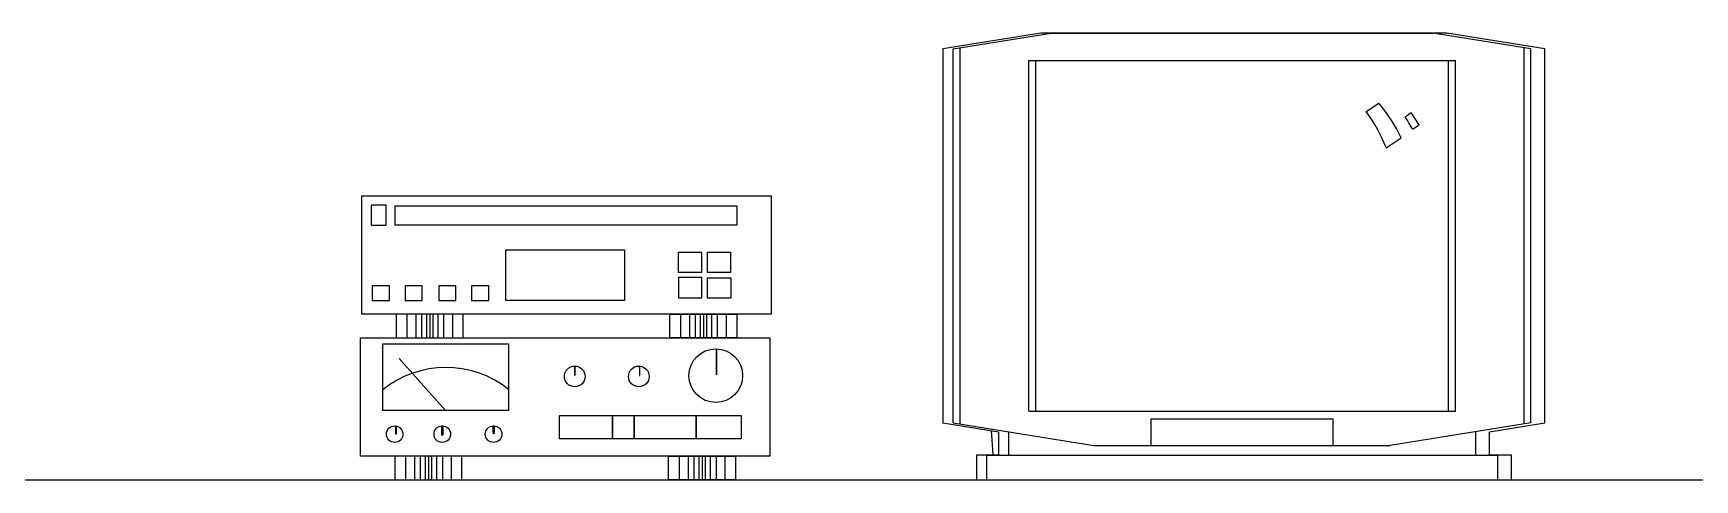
# Model space of a CAD drawing. Header units: inches. Extents: x 11.6 to 54.1, y 10.7 to 35.5.
# Drawn here: x 49.305 to 51.392, y 31.418 to 31.98 of the extents above; entities that cross this region are included whole.
import ezdxf

# ---------------------------------------------------------------- set-up
doc = ezdxf.new("R2010")
doc.units = ezdxf.units.IN
doc.header["$MEASUREMENT"] = 0
doc.layers.add('1', color=1, linetype='Continuous')
doc.layers.add('4', color=4, linetype='Continuous')

msp = doc.modelspace()

# ---------------------------------------------------------------- linework, layer by layer
at = {"layer": '1'}
msp.add_line((33.4357, 31.418), (53.7619, 31.418), dxfattribs=at)
at = {"layer": '4'}
for p, q in [((50.5706, 31.9796), (50.4475, 31.9598)), ((50.4604, 31.9598), (50.5835, 31.9796)), ((51.0803, 31.9796), (50.5706, 31.9796)), ((50.5835, 31.9796), (51.063, 31.9796)), ((51.1861, 31.9598), (51.063, 31.9796)), ((51.2035, 31.9598), (51.0803, 31.9796)), ((50.4475, 31.9598), (50.4475, 31.4897)), ((50.4604, 31.4897), (50.4604, 31.9598)), ((50.469, 31.4883), (50.469, 31.9612)), ((51.1775, 31.4883), (51.1775, 31.9612)), ((51.1861, 31.4897), (51.1861, 31.9598)), ((51.2035, 31.4897), (51.2035, 31.9598)), ((50.5554, 31.5044), (50.5554, 31.9451)), ((50.5554, 31.9451), (51.0911, 31.9451)), ((50.564, 31.5044), (50.564, 31.9451)), ((51.0824, 31.5044), (51.0824, 31.9451)), ((51.0911, 31.5044), (51.0911, 31.9451)), ((50.979, 31.8812), (50.995, 31.8915)), ((51.0279, 31.8744), (51.0354, 31.8797)), ((51.0374, 31.8588), (51.0456, 31.8642)), ((51.0041, 31.8353), (51.0229, 31.848)), ((49.7741, 31.6262), (49.7741, 31.5966)), ((49.7853, 31.6262), (49.7853, 31.5966)), ((49.7924, 31.6262), (49.7924, 31.5966)), ((49.7988, 31.6262), (49.7988, 31.5966)), ((49.8028, 31.6262), (49.8028, 31.5966)), ((49.8068, 31.6262), (49.8068, 31.5966)), ((49.8131, 31.6262), (49.8131, 31.5966)), ((49.8203, 31.6262), (49.8203, 31.5966)), ((49.8315, 31.6262), (49.8315, 31.5966)), ((50.1178, 31.6262), (50.1178, 31.5966)), ((50.129, 31.6262), (50.129, 31.5966)), ((50.1362, 31.6262), (50.1362, 31.5966)), ((50.1425, 31.6262), (50.1425, 31.5966)), ((50.1465, 31.6262), (50.1465, 31.5966)), ((50.1505, 31.6262), (50.1505, 31.5966)), ((50.1569, 31.6262), (50.1569, 31.5966)), ((50.164, 31.6262), (50.164, 31.5966)), ((50.1752, 31.6262), (50.1752, 31.5966)), ((49.8228, 31.5053), (49.7645, 31.5704)), ((50.5554, 31.5044), (51.0911, 31.5044)), ((50.7088, 31.4949), (50.9377, 31.4949)), ((50.7088, 31.4604), (50.7088, 31.4949)), ((50.9377, 31.4604), (50.9377, 31.4949)), ((50.4475, 31.4897), (50.5171, 31.4785)), ((50.4604, 31.4897), (50.6371, 31.4612)), ((50.5106, 31.4499), (50.5083, 31.4799)), ((50.5171, 31.4785), (50.5171, 31.4491)), ((50.53, 31.4785), (50.53, 31.4491)), ((51.1861, 31.4897), (51.0093, 31.4612)), ((51.1165, 31.4785), (51.1165, 31.4491)), ((51.1339, 31.4785), (51.2035, 31.4897)), ((51.1339, 31.4491), (51.1339, 31.4785)), ((50.6371, 31.4612), (51.0093, 31.4612)), ((49.7725, 31.4476), (49.7725, 31.418)), ((49.7837, 31.4476), (49.7837, 31.418)), ((49.7908, 31.4476), (49.7908, 31.418)), ((49.7972, 31.4476), (49.7972, 31.418)), ((49.8012, 31.4476), (49.8012, 31.418)), ((49.8052, 31.4476), (49.8052, 31.418)), ((49.8115, 31.4476), (49.8115, 31.418)), ((49.8187, 31.4476), (49.8187, 31.418)), ((49.8298, 31.4476), (49.8298, 31.418)), ((50.1162, 31.4476), (50.1162, 31.418)), ((50.1274, 31.4476), (50.1274, 31.418)), ((50.1346, 31.4476), (50.1346, 31.418)), ((50.1409, 31.4476), (50.1409, 31.418)), ((50.1449, 31.4476), (50.1449, 31.418)), ((50.1489, 31.4476), (50.1489, 31.418)), ((50.1552, 31.4476), (50.1552, 31.418)), ((50.1624, 31.4476), (50.1624, 31.418)), ((50.1736, 31.4476), (50.1736, 31.418)), ((50.4894, 31.4491), (50.4894, 31.418)), ((50.5171, 31.4491), (50.4894, 31.4491)), ((50.5023, 31.4491), (50.5023, 31.418)), ((50.5023, 31.4491), (51.1442, 31.4491)), ((51.1615, 31.4491), (51.1339, 31.4491)), ((51.1442, 31.4491), (51.1442, 31.418)), ((51.1615, 31.418), (51.1615, 31.4491)), ((50.5023, 31.418), (51.1442, 31.418)), ((50.5023, 31.418), (51.1442, 31.418))]:
    msp.add_line(p, q, dxfattribs=at)
for points in [[(49.7175, 31.7752), (50.2318, 31.7752), (50.2318, 31.6262), (49.7175, 31.6262)], [(49.7481, 31.7635), (49.7294, 31.7635), (49.7294, 31.7382), (49.7481, 31.7382)], [(49.7592, 31.7624), (50.1887, 31.7624), (50.1887, 31.7382), (49.7592, 31.7382)], [(49.8983, 31.7073), (50.0473, 31.7073), (50.0473, 31.6434), (49.8983, 31.6434)], [(50.1151, 31.7044), (50.1443, 31.7044), (50.1443, 31.6788), (50.1151, 31.6788)], [(50.1517, 31.7041), (50.1808, 31.7041), (50.1808, 31.6786), (50.1517, 31.6786)], [(49.7522, 31.6621), (49.7305, 31.6621), (49.7305, 31.6437), (49.7522, 31.6437)], [(49.7935, 31.6621), (49.7718, 31.6621), (49.7718, 31.6437), (49.7935, 31.6437)], [(49.8358, 31.6621), (49.8141, 31.6621), (49.8141, 31.6437), (49.8358, 31.6437)], [(49.8771, 31.6621), (49.8554, 31.6621), (49.8554, 31.6437), (49.8771, 31.6437)], [(50.1153, 31.6467), (50.1445, 31.6467), (50.1445, 31.6723), (50.1153, 31.6723)], [(50.1519, 31.6721), (50.181, 31.6721), (50.181, 31.6465), (50.1519, 31.6465)], [(49.8448, 31.6262), (49.7608, 31.6262), (49.7608, 31.5966), (49.8448, 31.5966)], [(50.1045, 31.6262), (50.1885, 31.6262), (50.1885, 31.5966), (50.1045, 31.5966)], [(49.7159, 31.5966), (50.2302, 31.5966), (50.2302, 31.4476), (49.7159, 31.4476)], [(49.7439, 31.5892), (49.9017, 31.5892), (49.9017, 31.5053), (49.7439, 31.5053)], [(50.163, 31.5499), (50.163, 31.5499), (50.163, 31.5827), (50.163, 31.5827)], [(49.985, 31.549), (49.985, 31.549), (49.985, 31.561), (49.985, 31.561)], [(50.0664, 31.549), (50.0666, 31.549), (50.0666, 31.561), (50.0664, 31.561)], [(49.966, 31.4989), (50.1942, 31.4989), (50.1942, 31.4696), (49.966, 31.4696)], [(50.0323, 31.4989), (50.0323, 31.4989), (50.0323, 31.4696), (50.0323, 31.4696)], [(50.0598, 31.4989), (50.0598, 31.4989), (50.0598, 31.4696), (50.0598, 31.4696)], [(50.1374, 31.4989), (50.1374, 31.4989), (50.1374, 31.4696), (50.1374, 31.4696)], [(49.7602, 31.4857), (49.7606, 31.4857), (49.7606, 31.4753), (49.7602, 31.4753)], [(49.8182, 31.4858), (49.8193, 31.4858), (49.8193, 31.4743), (49.8182, 31.4743)], [(49.8827, 31.4858), (49.8837, 31.4858), (49.8837, 31.4762), (49.8827, 31.4762)], [(49.8432, 31.4476), (49.7591, 31.4476), (49.7591, 31.418), (49.8432, 31.418)], [(50.1029, 31.4476), (50.1869, 31.4476), (50.1869, 31.418), (50.1029, 31.418)]]:
    msp.add_lwpolyline(points, close=True, dxfattribs=at)
for centre, radius in [((50.1621, 31.549), 0.0337), ((49.985, 31.548), 0.013), ((50.0655, 31.548), 0.013), ((49.7588, 31.4754), 0.0104), ((49.8186, 31.4754), 0.0104), ((49.883, 31.4754), 0.0104)]:
    msp.add_circle(centre, radius, dxfattribs=at)
for centre, radius, start, end in [((50.8506, 31.768), 0.19, 24.9121, 40.5544), ((50.8264, 31.768), 0.19, 20.7343, 36.56), ((50.8705, 31.768), 0.19, 28.5503, 34.0523), ((50.8817, 31.768), 0.19, 30.4039, 36.0098), ((49.8232, 31.4334), 0.1259, 51.391, 129.062)]:
    msp.add_arc(centre, radius, start, end, dxfattribs=at)

doc.saveas('drawing.dxf')
